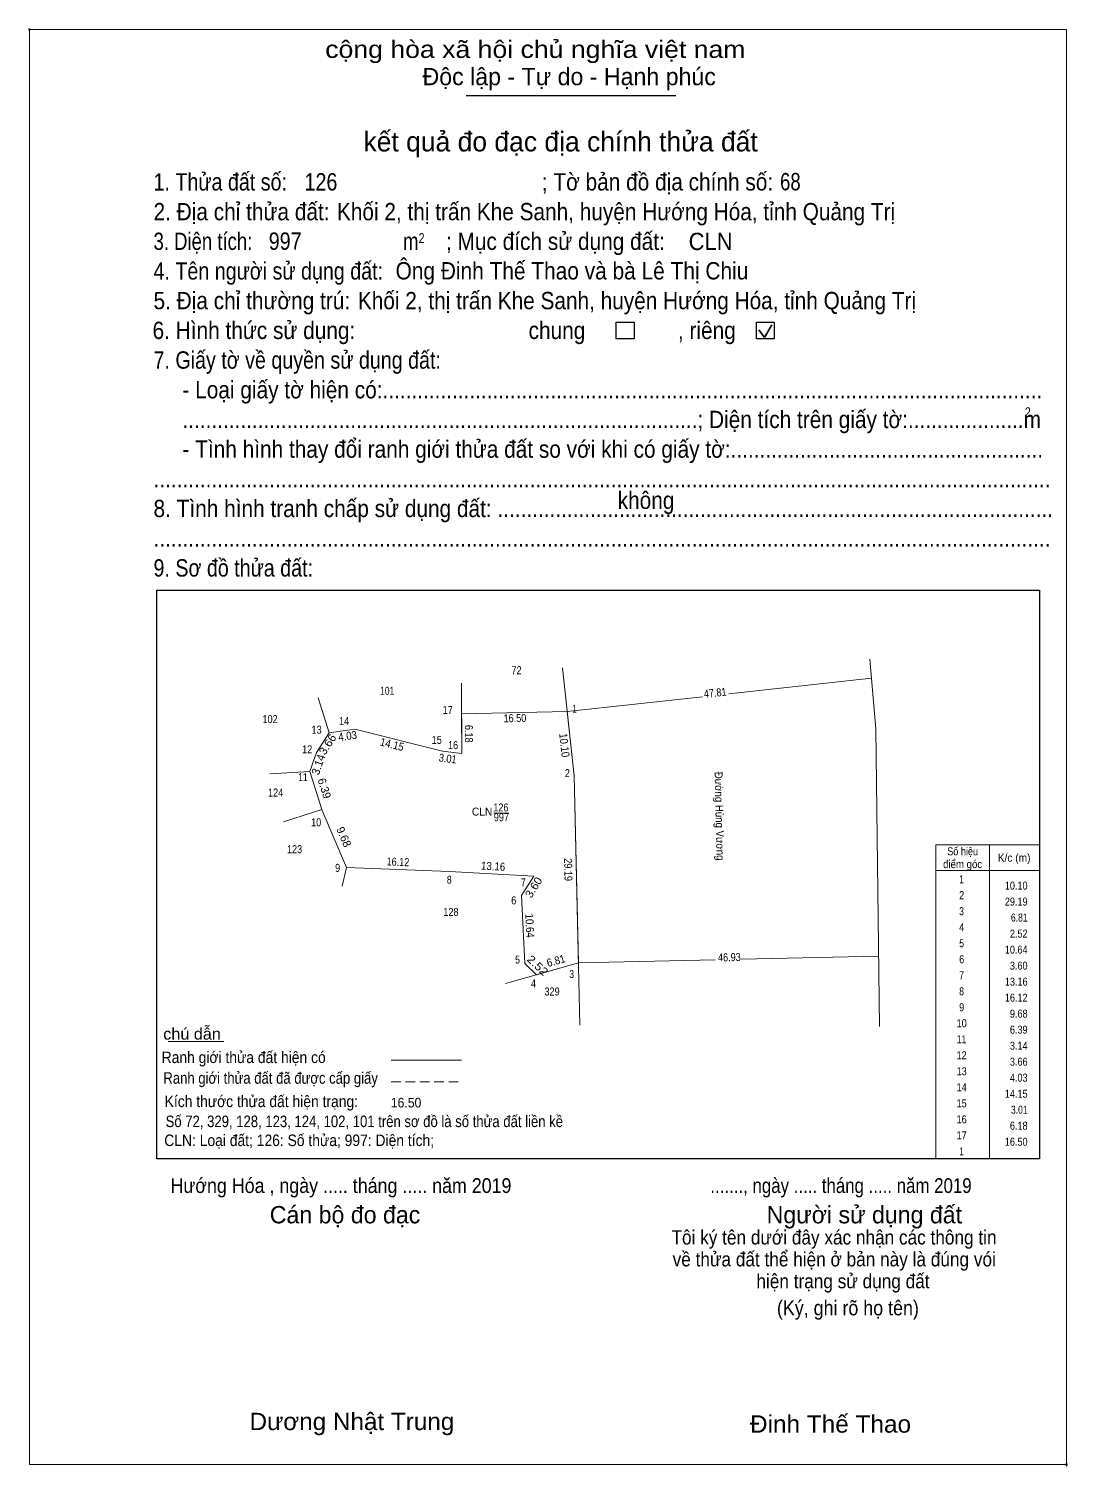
# Model space of a CAD drawing. Header units: metres. Extents: x 551153 to 552264, y 1839214 to 1839853.
# Drawn here: x 551152.8 to 551315.1, y 1839405.6 to 1839630.3 of the extents above; entities that cross this region are included whole.
import ezdxf
from ezdxf.enums import TextEntityAlignment as Align

# ---------------------------------------------------------------- set-up
doc = ezdxf.new("R2010")
doc.units = ezdxf.units.M
doc.header["$LTSCALE"] = 0.5
doc.header["$PDMODE"] = 32
doc.header["$PDSIZE"] = 0.25
doc.linetypes.add('MEDIUM_DASHED', pattern=[4.5, 3, -1.5])
doc.linetypes.add('SHORT_DASHED', pattern=[2.7, 1.5, -1.2])
for name, color, linetype, lineweight in [('17', 7, 'Continuous', 13), ('2', 7, 'SHORT_DASHED', 13), ('6', 7, 'Continuous', 13), ('63', 7, 'Continuous', 13)]:
    doc.layers.add(name, color=color, linetype=linetype, lineweight=lineweight)

msp = doc.modelspace()

# ---------------------------------------------------------------- linework, layer by layer
at = {"layer": '17'}
msp.add_line((551174.62, 1839472.15), (551183.31, 1839472.15), dxfattribs=at)
at = {"layer": '2', "linetype": 'Continuous', "lineweight": 25}
for p, q in [((551221.18, 1839619.87), (551253.94, 1839619.87)), ((551172.81, 1839542.6), (551310.73, 1839542.6)), ((551310.73, 1839542.6), (551310.73, 1839453.82))]:
    msp.add_line(p, q, dxfattribs=at)
at = {"layer": '2', "linetype": 'Continuous', "lineweight": 35}
for p, q in [((551267.79, 1839582.04), (551268.92, 1839584.05)), ((551266.87, 1839583.24), (551267.79, 1839582.04))]:
    msp.add_line(p, q, dxfattribs=at)
at = {"layer": '2', "linetype": 'Continuous'}
msp.add_lwpolyline([(551152.94, 1839630.14), (551314.95, 1839630.14), (551314.95, 1839406.06), (551152.94, 1839406.06)], close=True, dxfattribs=at)
at = {"layer": '2', "linetype": 'Continuous', "lineweight": 25}
for points in [[(551244.62, 1839584.44), (551247.4, 1839584.44), (551247.4, 1839581.84), (551244.62, 1839581.84)], [(551266.51, 1839584.44), (551269.29, 1839584.44), (551269.29, 1839581.84), (551266.51, 1839581.84)]]:
    msp.add_lwpolyline(points, close=True, dxfattribs=at)
msp.add_lwpolyline([(551310.73, 1839453.82), (551172.81, 1839453.82), (551172.81, 1839542.6)], dxfattribs=at)
at = {"layer": '2'}
for p in [(551152.94, 1839630.14), (551314.95, 1839406.06)]:
    msp.add_point(p, dxfattribs=at)
at = {"layer": '6'}
msp.add_line((551209.45, 1839469.2), (551220.41, 1839469.2), dxfattribs=at)
at = {"layer": '6', "linetype": 'MEDIUM_DASHED'}
msp.add_line((551209.43, 1839465.83), (551220.47, 1839465.83), dxfattribs=at)
at = {"layer": '63'}
for p, q in [((551285.18, 1839520.95), (551284.21, 1839531.84)), ((551236.19, 1839530.5), (551238.05, 1839513.6)), ((551284.47, 1839528.87), (551262.19, 1839526.42)), ((551198.03, 1839525.77), (551199.76, 1839520.35)), ((551258.08, 1839525.97), (551236.95, 1839523.64)), ((551220.45, 1839523.27), (551236.95, 1839523.64)), ((551285.18, 1839520.95), (551285.75, 1839474.49)), ((551190.5, 1839513.93), (551196.75, 1839514.31)), ((551238.92, 1839474.67), (551238.05, 1839513.6)), ((551192.64, 1839506.42), (551198.62, 1839508.34)), ((551225.5, 1839507.8), (551227.85, 1839507.8)), ((551302.93, 1839502.82), (551302.93, 1839453.82)), ((551302.93, 1839502.82), (551302.93, 1839453.82)), ((551202.47, 1839499.31), (551201.79, 1839496.37)), ((551294.53, 1839498.82), (551310.73, 1839498.82)), ((551260.08, 1839484.9), (551238.7, 1839484.42)), ((551285.62, 1839485.46), (551264.13, 1839484.99)), ((551227.3, 1839481.18), (551238.7, 1839484.42))]:
    msp.add_line(p, q, dxfattribs=at)
for points in [[(551220.43, 1839528.09), (551220.47, 1839517.09), (551217.48, 1839517.46), (551203.75, 1839520.89), (551199.76, 1839520.35)], [(551203.75, 1839520.89), (551199.76, 1839520.35), (551197.76, 1839517.28), (551196.75, 1839514.31), (551198.66, 1839508.21), (551202.47, 1839499.31), (551218.58, 1839498.65), (551231.72, 1839497.97), (551229.8, 1839494.92), (551230.32, 1839484.29), (551232.15, 1839482.56)]]:
    msp.add_lwpolyline(points, dxfattribs=at)
for points in [[(551236.95, 1839523.64), (551238.05, 1839513.6), (551238.7, 1839484.42), (551232.15, 1839482.56), (551230.32, 1839484.29), (551229.8, 1839494.92), (551231.72, 1839497.97), (551218.58, 1839498.65), (551202.47, 1839499.31), (551198.66, 1839508.21), (551196.75, 1839514.31), (551197.76, 1839517.28), (551199.76, 1839520.35), (551203.75, 1839520.89), (551217.48, 1839517.46), (551220.47, 1839517.09), (551220.45, 1839523.27)], [(551294.53, 1839502.82), (551310.73, 1839502.82), (551310.73, 1839453.82), (551294.53, 1839453.82)]]:
    msp.add_lwpolyline(points, close=True, dxfattribs=at)

# ---------------------------------------------------------------- texts
at = {"layer": '2'}
for s, height, width, p in [('cộng hòa xã hội chủ nghĩa việt nam', 2.704, 1.15, (551199.14, 1839625.71)), ('1. Thửa đất số:', 2.704, 0.85, (551172.31, 1839605.01)), ('126', 2.71, 0.85, (551195.9, 1839605.01)), ('; Tờ bản đồ địa chính số:', 2.704, 0.9, (551232.98, 1839605.01)), ('68', 2.71, 0.8, (551270.2, 1839605.04)), ('2. Địa chỉ thửa đất:', 2.704, 0.9, (551172.31, 1839600.36)), ('Khối 2, thị trấn Khe Sanh, huyện Hướng Hóa, tỉnh Quảng Trị', 2.7, 0.9, (551200.97, 1839600.36)), ('3. Diện tích:', 2.704, 0.8, (551172.31, 1839595.73)), ('997', 2.71, 0.85, (551190.31, 1839595.75)), ('m', 2.704, 0.8, (551211.29, 1839595.73)), ('2', 1.545, 0.8, (551213.73, 1839596.81)), ('; Mục đích sử dụng đất:', 2.704, 0.9, (551218, 1839595.73)), ('CLN', 2.7, 0.95, (551255.92, 1839595.71)), ('4. Tên người sử dụng đất:', 2.704, 0.85, (551172.31, 1839591.1)), ('Ông Đinh Thế Thao và bà Lê Thị Chiu', 2.71, 0.9, (551210.13, 1839591.12)), ('5. Địa chỉ thường trú:', 2.704, 0.9, (551172.31, 1839586.47)), ('Khối 2, thị trấn Khe Sanh, huyện Hướng Hóa, tỉnh Quảng Trị', 2.7, 0.9, (551204.24, 1839586.47)), ('6. Hình thức sử dụng:', 2.704, 0.9, (551172.16, 1839581.82)), ('chung                , riêng', 2.704, 0.9, (551230.91, 1839581.82)), ('7. Giấy tờ về quyền sử dụng đất:', 2.704, 0.85, (551172.31, 1839577.19)), ('     - Loại giấy tờ hiện có:..................................................................................................................', 2.704, 0.9, (551172.31, 1839572.55)), ('     .........................................................................................; Diện tích trên giấy tờ:....................m', 2.704, 0.9, (551172.31, 1839567.91)), ('2', 1.545, 0.8, (551308.46, 1839569.62)), ('     - Tình hình thay đổi ranh giới thửa đất so với khi có giấy tờ:......................................................', 2.704, 0.9, (551172.31, 1839563.28)), ('...........................................................................................................................................................', 2.704, 0.9, (551172.31, 1839558.65)), ('8. Tình hình tranh chấp sử dụng đất: ................................................................................................', 2.704, 0.9, (551172.31, 1839554.01)), ('không', 2.704, 0.9, (551244.83, 1839555.29)), ('...........................................................................................................................................................', 2.704, 0.9, (551172.31, 1839549.37)), ('9. Sơ đồ thửa đất:', 2.704, 0.85, (551172.31, 1839544.73)), ('Hướng Hóa , ngày ..... tháng ..... năm 2019', 2.316, 0.9, (551174.96, 1839448.47)), ('......., ngày ..... tháng ..... năm 2019', 2.316, 0.85, (551259.31, 1839448.47)), ('(Ký, ghi rõ họ tên)', 2.318, 0.9, (551269.72, 1839429.37)), ('Dương Nhật Trung', 2.7, 1.05, (551187.31, 1839411.45)), ('Đinh Thế Thao', 2.71, 1.05, (551265.5, 1839411.05))]:
    msp.add_text(s, height=height, dxfattribs=dict(at, width=width)).set_placement(p)
for s, p in [('Độc lập - Tự do - Hạnh phúc', (551214.34, 1839621.45)), ('Cán bộ đo đạc', (551190.47, 1839443.73)), ('Người sử dụng đất', (551268.11, 1839443.73))]:
    msp.add_text(s, height=2.704, dxfattribs=at).set_placement(p)
for s, height, p in [('kết quả đo đạc địa chính thửa đất', 3.091, (551235.915, 1839611.11)), ('.', 0.7727, (551314.9323, 1839405.65))]:
    msp.add_text(s, height=height, dxfattribs=at).set_placement(p, align=Align.CENTER)
for s, height, width, p in [('16.50', 1.5, 0.95, (551211.77, 1839461.83)), ('Tôi ký tên dưới đây xác nhận các thông tin', 2.234, 0.9, (551278.635, 1839440.43)), ('về thửa đất thể hiện ở bản này là đúng vói', 2.234, 0.9, (551278.67, 1839437.01)), ('hiện trạng sử dụng đất', 2.234, 0.9, (551280.035, 1839433.59))]:
    msp.add_text(s, height=height, dxfattribs=dict(at, width=width)).set_placement(p, align=Align.CENTER)
at = {"layer": '6'}
for s, width, p in [('chú dẫn', 1.05, (551173.83, 1839472.42)), ('Ranh giới thửa đất hiện có ', 0.9, (551173.58, 1839468.76)), ('Ranh giới thửa đất đã được cấp giấy', 0.85, (551173.85, 1839465.53)), ('Kích thước thửa đất hiện trạng: ', 0.9, (551174.05, 1839461.88)), ('Số 72, 329, 128, 123, 124, 102, 101 trên sơ đồ là số thửa đất liền kề', 0.85, (551174.2, 1839458.76)), ('CLN: Loại đất; 126: Số thửa; 997: Diện tích;', 0.9, (551173.99, 1839455.8))]:
    msp.add_text(s, height=1.8, dxfattribs=dict(at, width=width)).set_placement(p)
at = {"layer": '63'}
for s, width, p in [('72', 0.85, (551229.03, 1839529.48)), ('101', 0.8, (551208.82, 1839526.27)), ('102', 0.85, (551190.525, 1839521.84)), ('124', 0.85, (551191.39, 1839510.38)), ('126', 0.85, (551226.585, 1839508.05)), ('CLN', 0.95, (551223.645, 1839507.4)), ('997', 0.85, (551226.665, 1839506.52)), ('123', 0.85, (551194.345, 1839501.53)), ('Số hiệu', 0.85, (551298.73, 1839501.2)), ('điểm góc', 0.9, (551298.73, 1839499.2)), ('K/c (m)', 0.95, (551306.775, 1839500.2)), (' 1', 0.75, (551298.38, 1839496.85)), (' 2', 0.85, (551298.385, 1839494.35)), ('128', 0.85, (551218.785, 1839491.73)), (' 3', 0.8, (551298.375, 1839491.85)), (' 4', 0.85, (551298.38, 1839489.35)), (' 5', 0.8, (551298.385, 1839486.85)), (' 6', 0.85, (551298.385, 1839484.35)), (' 7', 0.8, (551298.385, 1839481.85)), ('329', 0.85, (551234.58, 1839479.31)), (' 8', 0.8, (551298.385, 1839479.35)), (' 9', 0.85, (551298.38, 1839476.85)), (' 10', 0.85, (551298.38, 1839474.35)), (' 11', 0.8, (551298.38, 1839471.85)), (' 12', 0.85, (551298.375, 1839469.35)), (' 13', 0.85, (551298.385, 1839466.85)), (' 14', 0.85, (551298.38, 1839464.35)), (' 15', 0.85, (551298.375, 1839461.85)), (' 16', 0.85, (551298.375, 1839459.35)), (' 17', 0.85, (551298.375, 1839456.85)), (' 1', 0.75, (551298.38, 1839454.35))]:
    msp.add_text(s, height=1.25, dxfattribs=dict(at, width=width)).set_placement(p, align=Align.CENTER)
for s, rotation, width, p in [('47.81', 6.281, 0.85, (551260.1316, 1839525.9583)), ('16.50', 1.285, 0.85, (551228.791, 1839522.0011)), ('4.03', 7.707, 0.9, (551202.7112, 1839519.225)), ('6.18', 270.185, 0.85, (551220.9645, 1839520.177)), ('3.66', 56.917, 1.05, (551200.0262, 1839518.1738)), ('14.15', 345.974, 0.9, (551209.4285, 1839517.9182)), ('10.10', 276.252, 0.9, (551235.8951, 1839518.3281)), ('3.01', 352.946, 0.85, (551218.2032, 1839515.6964)), ('Đường Hùng Vương', 271.276, 0.9, (551260.1286, 1839507.3089)), ('16.12', 357.654, 0.85, (551210.4744, 1839499.5548)), ('29.19', 271.276, 0.85, (551236.4906, 1839498.9489)), ('13.16', 357.038, 0.9, (551225.3427, 1839498.8746)), ('3.60', 57.809, 1.05, (551232.2281, 1839495.862)), ('10.64', 272.801, 0.9, (551230.4802, 1839490.1855)), ('2.52', 316.609, 1.15, (551231.8856, 1839483.5533)), ('6.81', 15.853, 0.9, (551235.3543, 1839484.143)), ('46.93', 1.27, 0.85, (551262.2962, 1839484.6598))]:
    msp.add_text(s, height=1.25, rotation=rotation, dxfattribs=dict(at, width=width)).set_placement(p, align=Align.CENTER)
for s, width, p in [(' 14', 0.85, (551202.87, 1839521.54)), (' 17', 0.85, (551219.07, 1839523.27)), (' 1', 0.75, (551238.44, 1839523.48)), (' 13', 0.85, (551198.58, 1839520.19)), (' 12', 0.85, (551197.11, 1839517.13)), (' 15', 0.85, (551217.36, 1839518.6)), (' 16', 0.85, (551219.9, 1839517.78)), (' 11', 0.8, (551196.41, 1839512.78)), (' 2', 0.85, (551237.36, 1839513.41)), (' 10', 0.85, (551198.51, 1839505.73)), (' 9', 0.85, (551201.47, 1839498.62)), (' 8', 0.8, (551218.89, 1839496.78)), (' 7', 0.8, (551230.46, 1839496.36)), ('10.10', 0.85, (551308.88, 1839495.85)), (' 6', 0.85, (551228.99, 1839493.54)), ('29.19', 0.85, (551308.88, 1839493.35)), ('6.81', 0.8, (551308.88, 1839490.85)), ('2.52', 0.85, (551308.88, 1839488.35)), ('10.64', 0.85, (551308.88, 1839485.85)), (' 5', 0.8, (551229.56, 1839484.29)), ('3.60', 0.85, (551308.88, 1839483.35)), (' 3', 0.8, (551238.01, 1839482.05)), (' 4', 0.85, (551232.07, 1839480.57)), ('13.16', 0.85, (551308.88, 1839480.85)), ('16.12', 0.85, (551308.88, 1839478.35)), ('9.68', 0.85, (551308.88, 1839475.85)), ('6.39', 0.85, (551308.88, 1839473.35)), ('3.14', 0.85, (551308.88, 1839470.85)), ('3.66', 0.85, (551308.88, 1839468.35)), ('4.03', 0.85, (551308.88, 1839465.85)), ('14.15', 0.85, (551308.88, 1839463.35)), ('3.01', 0.8, (551308.88, 1839460.85)), ('6.18', 0.85, (551308.88, 1839458.35)), ('16.50', 0.85, (551308.88, 1839455.85))]:
    msp.add_text(s, height=1.25, dxfattribs=dict(at, width=width)).set_placement(p, align=Align.RIGHT)
for s, rotation, p in [('3.14', 71.219, (551198.6516, 1839515.1638)), ('6.39', 287.386, (551198.4154, 1839511.4718)), ('9.68', 293.175, (551201.4781, 1839503.826))]:
    msp.add_text(s, height=1.25, rotation=rotation, dxfattribs=at).set_placement(p, align=Align.CENTER)

doc.saveas('drawing.dxf')
